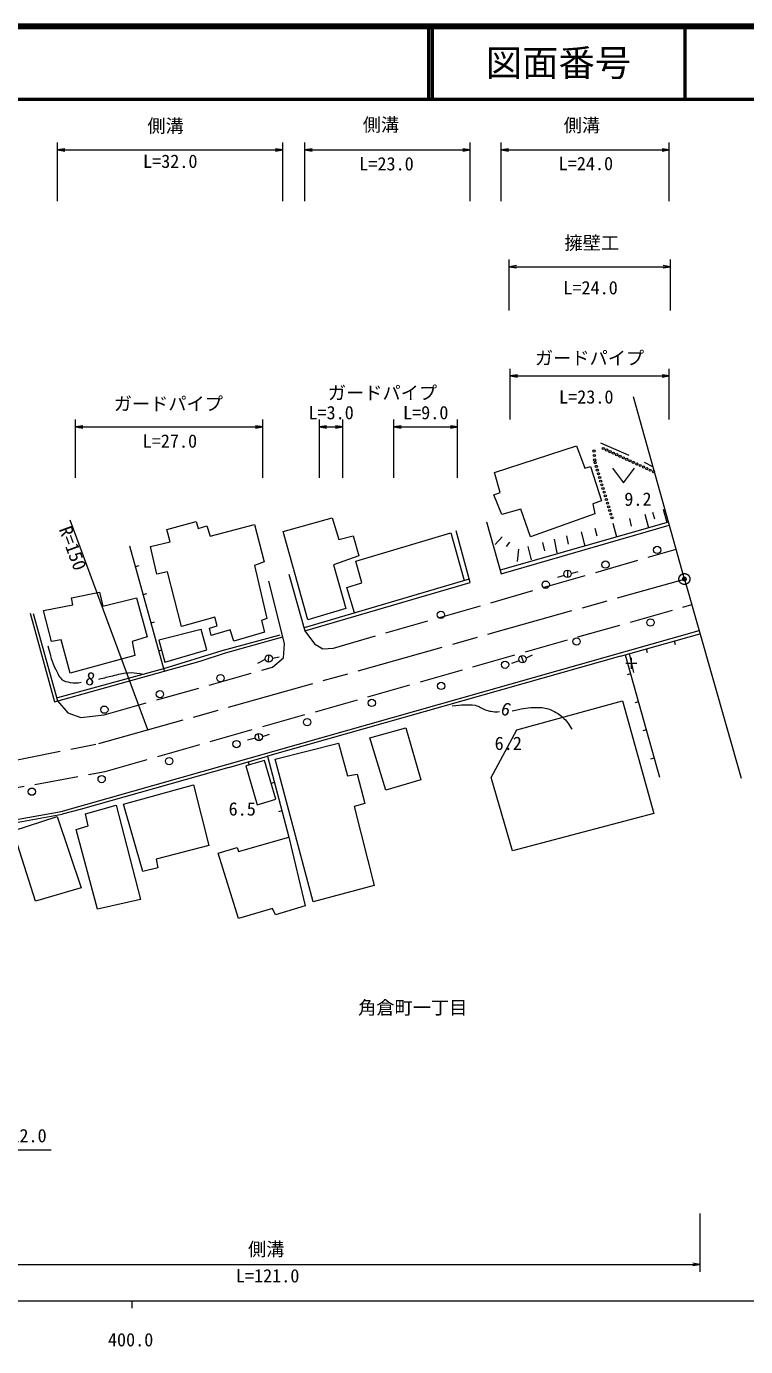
# Model space of a CAD drawing. Units: millimetres, scale not verified. Extents: x 40000 to 680000, y 20000 to 380000.
# Drawn here: x 453528 to 552326, y 198715 to 380000 of the extents above; entities that cross this region are included whole.
import ezdxf
from ezdxf.enums import TextEntityAlignment as Align

# ---------------------------------------------------------------- set-up
doc = ezdxf.new("R2010")
doc.units = ezdxf.units.MM
doc.header["$LTSCALE"] = 1000
doc.header["$PDMODE"] = 32
doc.header["$PDSIZE"] = 500
doc.linetypes.add('CHAIN', pattern=[18.5, 12, -1.5, 3.5, -1.5])
doc.linetypes.add('DASHED', pattern=[7.5, 6, -1.5])
for name, color, linetype, lineweight in [('M-BMK', 2, 'CHAIN', 13), ('M-BMK-OTRS', 5, 'Continuous', 13), ('M-STR-HTXT', 7, 'Continuous', 13), ('M-TTL', 2, 'Continuous', 140), ('M-TTL-BAND', 7, 'Continuous', 13), ('M-TTL-LINE', 7, 'Continuous', 50), ('M-WORK', 1, 'Continuous', 13)]:
    doc.layers.add(name, color=color, linetype=linetype, lineweight=lineweight)
for name, color, linetype in [('M-BMK-HTXT', 7, 'Continuous'), ('M-OTRS', 6, 'Continuous'), ('M-TTL-TXT', 7, 'Continuous')]:
    doc.layers.add(name, color=color, linetype=linetype)
doc.styles.add('ＭＳ ゴシック', font='')
doc.styles.get('ＭＳ ゴシック').set_extended_font_data('MS Gothic')

# ---------------------------------------------------------------- blocks, each defined once
blk = doc.blocks.new('plus')
at = {"color": 0, "linetype": 'Continuous', "lineweight": -2}
for p, q in [((-1.25, 0), (1.25, 0)), ((0, -1.25), (0, 1.25))]:
    blk.add_line(p, q, dxfattribs=at)
blk = doc.blocks.new('open_arrow')
at = {"color": 0, "linetype": 'Continuous', "lineweight": -2}
blk.add_lwpolyline([(7.5, 1.25), (0, 0), (7.5, -1.25)], dxfattribs=at)

msp = doc.modelspace()

# ---------------------------------------------------------------- linework, layer by layer
at = {"layer": 'M-BMK'}
for p, q in [((463492, 281512), (543919, 304115)), ((446393, 278122), (463492, 281512))]:
    msp.add_line(p, q, dxfattribs=at)
msp.add_circle((543919, 304115), 750, dxfattribs=at)
at = {"layer": 'M-BMK-OTRS'}
for q in [(536913, 329148), (551712, 276751)]:
    msp.add_line((543919, 304115), q, dxfattribs=at)
at = {"layer": 'M-OTRS'}
msp.add_point((543919, 304115), dxfattribs=at)
at = {"layer": 'M-STR-HTXT'}
for p, q in [((457806, 356019), (457806, 364044)), ((457806, 363044), (488735, 363044)), ((488735, 356000), (488735, 364044)), ((491786, 355989), (491786, 364044)), ((491786, 363044), (514479, 363044)), ((514479, 356012), (514479, 364044)), ((518764, 356000), (518764, 364044)), ((518764, 363044), (541843, 363044)), ((541843, 356012), (541843, 364044)), ((519858, 341000), (519858, 348000)), ((519858, 347000), (542000, 347000)), ((542000, 341000), (542000, 348000)), ((519978, 326000), (519978, 333000)), ((519978, 332000), (541843, 332000)), ((541843, 326009), (541843, 333000)), ((460271, 318002), (460271, 326000)), ((460271, 325000), (486003, 325000)), ((486003, 318000), (486003, 326000)), ((493770, 318001), (493770, 326000)), ((493770, 325000), (497000, 325000)), ((497000, 318000), (497000, 326000)), ((504000, 318000), (504000, 326000)), ((504000, 325000), (512766, 325000)), ((512766, 317996), (512766, 326000)), ((470192, 283395), (459559, 312208)), ((546059, 217000), (546059, 209000)), ((427307, 210000), (546059, 210000))]:
    msp.add_line(p, q, dxfattribs=at)
msp.add_lwpolyline([(400630, 273192), (427998, 225716), (456948, 225716)], dxfattribs=at)
at = {"layer": 'M-TTL'}
msp.add_line((680000, 380000), (40000, 380000), dxfattribs=at)
at = {"layer": 'M-TTL-BAND'}
for p, q in [((40000, 205000), (579000, 205000)), ((468000, 205000), (468000, 204000))]:
    msp.add_line(p, q, dxfattribs=at)
at = {"layer": 'M-TTL-LINE'}
for p, q in [((508747, 380000), (508747, 370000)), ((509247, 380000), (509247, 370000)), ((543997, 380000), (543997, 370000)), ((40000, 370000), (680000, 370000))]:
    msp.add_line(p, q, dxfattribs=at)
at = {"layer": 'M-WORK'}
for p, q in [((532382, 322822), (536289, 321127)), ((517819, 318743), (529079, 322420)), ((529079, 322420), (530228, 319318)), ((530228, 319318), (531032, 319576)), ((531032, 319576), (532526, 314865)), ((534044, 319337), (535544, 317337)), ((535544, 317337), (537044, 319337)), ((538386, 320151), (539613, 319499)), ((518594, 315986), (517819, 318743)), ((517761, 315670), (518594, 315986)), ((518824, 312969), (517761, 315670)), ((521438, 313687), (518824, 312969)), ((522759, 309896), (521438, 313687)), ((532526, 314865), (531320, 314434)), ((531320, 314434), (531636, 313055)), ((540981, 313692), (541483, 311867)), ((472834, 310931), (476845, 312003)), ((476845, 312003), (477138, 311054)), ((488789, 310657), (495549, 312534)), ((495549, 312534), (496430, 309527)), ((516739, 311983), (518764, 304842)), ((541729, 311938), (518631, 305311)), ((531636, 313055), (522759, 309896)), ((536361, 312422), (536616, 311357)), ((538480, 313004), (539001, 311155)), ((539535, 313294), (539790, 312366)), ((473268, 309245), (472834, 310931)), ((477138, 311054), (478304, 311403)), ((478304, 311403), (478764, 309990)), ((478764, 309990), (484883, 311624)), ((484883, 311624), (486203, 306466)), ((492198, 298496), (488789, 310657)), ((496430, 309527), (498422, 310063)), ((498422, 310063), (499188, 307286)), ((498781, 306559), (511841, 310446)), ((511841, 310446), (513685, 303901)), ((514479, 303639), (512564, 310725)), ((518764, 304842), (541843, 311532)), ((527718, 310046), (527951, 308880)), ((529725, 310597), (530249, 308644)), ((531600, 311113), (531901, 310029)), ((534108, 311802), (534599, 309892)), ((472496, 291457), (467743, 308641)), ((470574, 308594), (473268, 309245)), ((471468, 304764), (470574, 308594)), ((518886, 309928), (517920, 308846)), ((519875, 309176), (519423, 308583)), ((521119, 308231), (520948, 306530)), ((522415, 308588), (522862, 306744)), ((524426, 309141), (524709, 307978)), ((526014, 309577), (526394, 307697)), ((486203, 306466), (484841, 305990)), ((499188, 307286), (495702, 306061)), ((499623, 303590), (498781, 306559)), ((468520, 305832), (469002, 305965)), ((472897, 305096), (471468, 304764)), ((474828, 297602), (472897, 305096)), ((484841, 305990), (486548, 298674)), ((489583, 304769), (491786, 296994)), ((495702, 306061), (497387, 300048)), ((527399, 304613), (526474, 304335)), ((527859, 305319), (527850, 304319)), ((528353, 304861), (529326, 305152)), ((488735, 296190), (486839, 303831)), ((514355, 304098), (491667, 297412)), ((491786, 296994), (514479, 303639)), ((497536, 302958), (499623, 303590)), ((498605, 299457), (497536, 302958)), ((459738, 301552), (463549, 302318)), ((459892, 300556), (459738, 301552)), ((463549, 302318), (464028, 300384)), ((464028, 300384), (468643, 301552)), ((468643, 301552), (470118, 296170)), ((469586, 301977), (470068, 302110)), ((454046, 299425), (457396, 287260)), ((454447, 299395), (457806, 287374)), ((455870, 299790), (459892, 300556)), ((456981, 295558), (455870, 299790)), ((497387, 300048), (492198, 298496)), ((470653, 298122), (471135, 298255)), ((479425, 298879), (474828, 297602)), ((478697, 297385), (479744, 297691)), ((478927, 296338), (478697, 297385)), ((479744, 297691), (479425, 298879)), ((486548, 298674), (485846, 298419)), ((485846, 298419), (486229, 296823)), ((458283, 295749), (456981, 295558)), ((459547, 291172), (458283, 295749)), ((458318, 272206), (545934, 297040)), ((470118, 296170), (468050, 295519)), ((468050, 295519), (468414, 293604)), ((481518, 297142), (478927, 296338)), ((480429, 294288), (488386, 296457)), ((480883, 293969), (488735, 296190)), ((482029, 295598), (481518, 297142)), ((486229, 296823), (482029, 295598)), ((489002, 295205), (488735, 296190)), ((535139, 293538), (546059, 296600)), ((542525, 295609), (542660, 295128)), ((471719, 294266), (472201, 294400)), ((472387, 291841), (480429, 294288)), ((477398, 292820), (480883, 293969)), ((486798, 292705), (486837, 293704)), ((522151, 293261), (523073, 293685)), ((535803, 293724), (540485, 276904)), ((536347, 293877), (536915, 291302)), ((538673, 294529), (538808, 294048)), ((457396, 287260), (477398, 292820)), ((468414, 293604), (459547, 291172)), ((486341, 293052), (485282, 292529)), ((535139, 293538), (486644, 279782)), ((487315, 293252), (488261, 293423)), ((521223, 292895), (520170, 292494)), ((521848, 292643), (521500, 293581)), ((457847, 287847), (472387, 291841)), ((536535, 291095), (536054, 290960)), ((520919, 283389), (535426, 287411)), ((535426, 287411), (539706, 271899)), ((537608, 287241), (537126, 287107)), ((485572, 281925), (485345, 282899)), ((517357, 276868), (520919, 283389)), ((538681, 283388), (538199, 283253)), ((484984, 282254), (483889, 281989)), ((485951, 282499), (486919, 282804)), ((487696, 279370), (496390, 281592)), ((496390, 281592), (497654, 277110)), ((481353, 278250), (486644, 279782)), ((486644, 279782), (489586, 268662)), ((492905, 259779), (487696, 279370)), ((539753, 279534), (539272, 279400)), ((481353, 278250), (460903, 272473)), ((483998, 279016), (484137, 278535)), ((466854, 273190), (476467, 275871)), ((476467, 275871), (478612, 267522)), ((487603, 276155), (487120, 276027)), ((497654, 277110), (498957, 277340)), ((498957, 277340), (500010, 273280)), ((520287, 266814), (517357, 276868)), ((450868, 270866), (458318, 272206)), ((460903, 272473), (458438, 271843)), ((461661, 271866), (465839, 273056)), ((465839, 273056), (469187, 260095)), ((469516, 263941), (466854, 273190)), ((488627, 272288), (488143, 272160)), ((500010, 273280), (498554, 272897)), ((498554, 272897), (501312, 262020)), ((450883, 270475), (458438, 271843)), ((460384, 269708), (462006, 270206)), ((462006, 270206), (461661, 271866)), ((539706, 271899), (520287, 266814)), ((463276, 258792), (460384, 269708)), ((482673, 266699), (489586, 268662)), ((489586, 268662), (491837, 259259)), ((478612, 267522), (471335, 265626)), ((479887, 266469), (482501, 267245)), ((482501, 267245), (482673, 266699)), ((471335, 265626), (471565, 264438)), ((482644, 257507), (479887, 266469)), ((471565, 264438), (469516, 263941)), ((501312, 262020), (492905, 259779)), ((469187, 260095), (463276, 258792)), ((491837, 259259), (487758, 257995)), ((487355, 258857), (482644, 257507)), ((487758, 257995), (487355, 258857))]:
    msp.add_line(p, q, dxfattribs=at)
at = {"layer": 'M-WORK', "linetype": 'DASHED'}
for p, q in [((495712, 294629), (542774, 308207)), ((464364, 277697), (544919, 300601)), ((491786, 296994), (493107, 295204)), ((488849, 293290), (489002, 295205)), ((493107, 295204), (494237, 294552)), ((494237, 294552), (495712, 294629)), ((464209, 285464), (487336, 292007)), ((487336, 292007), (488849, 293290)), ((457806, 287374), (459242, 285732)), ((459242, 285732), (460991, 285119)), ((460991, 285119), (464209, 285464)), ((447329, 274566), (464364, 277697))]:
    msp.add_line(p, q, dxfattribs=at)
at = {"layer": 'M-WORK'}
for points in [[(471723, 295732), (472565, 292680), (478331, 294398), (477556, 297205)], [(505637, 283676), (507705, 276524), (502910, 275137), (500707, 282290)], [(483672, 278458), (485217, 273122), (487800, 273869), (486255, 279206)], [(454762, 259870), (451699, 269527), (457746, 271486), (461049, 261717)]]:
    msp.add_lwpolyline(points, close=True, dxfattribs=at)
for centre, radius in [((531506, 321692), 150), ((531549, 321070), 150), ((532780, 322040), 150), ((533240, 321827), 150), ((533699, 321614), 150), ((534159, 321402), 150), ((534618, 321189), 150), ((535078, 320976), 150), ((535538, 320764), 150), ((531592, 320448), 150), ((531655, 320081), 150), ((531809, 319577), 150), ((531964, 319073), 150), ((535997, 320551), 150), ((536457, 320338), 150), ((536916, 320126), 150), ((537376, 319913), 150), ((537836, 319700), 150), ((538295, 319488), 150), ((538755, 319275), 150), ((539214, 319062), 150), ((532118, 318569), 150), ((532273, 318065), 150), ((532427, 317561), 150), ((539674, 318850), 150), ((532582, 317057), 150), ((532736, 316553), 150), ((532891, 316050), 150), ((533045, 315546), 150), ((533199, 315042), 150), ((533354, 314538), 150), ((533508, 314034), 150), ((533663, 313530), 150), ((533817, 313026), 150), ((533972, 312522), 150), ((540170, 308110), 500), ((533079, 306093), 500), ((527854, 304819), 500), ((524870, 303341), 500), ((510474, 299189), 500), ((539260, 298137), 500), ((529110, 295533), 500), ((486817, 293204), 500), ((519279, 292347), 500), ((521674, 293112), 500), ((480201, 290492), 500), ((471874, 288299), 500), ((510509, 289436), 500), ((464240, 286176), 500), ((500984, 287100), 500), ((492092, 284464), 500), ((485459, 282412), 500), ((482396, 281455), 500), ((473146, 279114), 500), ((463868, 276644), 500), ((454278, 274915), 500)]:
    msp.add_circle(centre, radius, dxfattribs=at)
for points, knots in [([(456482, 294961), (456875, 293432), (456943, 292872), (457576, 291678), (457854, 291155), (457925, 290783), (458358, 290380), (458728, 290036), (459067, 290010), (459562, 289911), (460131, 289796), (460408, 289849), (461048, 289942)], [0, 0, 0, 0, 1, 1, 1, 2, 2, 2, 3, 3, 3, 4, 4, 4, 4]), ([(463471, 290349), (464391, 290596), (464639, 290661), (465395, 290833), (466208, 291019), (466655, 291226), (467490, 291255), (468138, 291279), (468507, 291249), (469147, 291146), (469316, 291119), (469376, 291112), (469577, 291069)], [0, 0, 0, 0, 1, 1, 1, 2, 2, 2, 3, 3, 3, 4, 4, 4, 4]), ([(512000, 286704), (512807, 286806), (513052, 286845), (513731, 286850), (514291, 286854), (514613, 286886), (515162, 286780), (515798, 286657), (516067, 286316), (516684, 286120), (517039, 286007), (517245, 285958), (517615, 285918), (517972, 285880), (518113, 285887), (518533, 285911)], [0, 0, 0, 0, 1, 1, 1, 2, 2, 2, 3, 3, 3, 4, 4, 4, 5, 5, 5, 5]), ([(520263, 286002), (521617, 286301), (522066, 286451), (523244, 286467), (523842, 286476), (524183, 286498), (524773, 286405), (525493, 286291), (525850, 286024), (526490, 285675), (526795, 285509), (526929, 285357), (527190, 285128), (527794, 284596), (527946, 284288), (528470, 283514)], [0, 0, 0, 0, 1, 1, 1, 2, 2, 2, 3, 3, 3, 4, 4, 4, 5, 5, 5, 5])]:
    msp.add_open_spline(points, degree=3, knots=knots, dxfattribs=at)

# ---------------------------------------------------------------- block references
at = {"layer": 'M-STR-HTXT', "xscale": 133, "yscale": 133}
for p in [(457806, 363044), (491786, 363044), (518764, 363044), (519858, 347000), (519978, 332000), (460271, 325000), (493770, 325000), (504000, 325000)]:
    msp.add_blockref('open_arrow', p, dxfattribs=at)
at = {"layer": 'M-STR-HTXT', "xscale": 133, "yscale": 133, "rotation": 180}
for p in [(488735, 363044), (514479, 363044), (541843, 363044), (542000, 347000), (541843, 332000), (486003, 325000), (497000, 325000), (512766, 325000), (546059, 210000)]:
    msp.add_blockref('open_arrow', p, dxfattribs=at)
at = {"layer": 'M-WORK', "xscale": 600, "yscale": 600}
msp.add_blockref('plus', (536642, 292539), dxfattribs=at)

# ---------------------------------------------------------------- texts
at = {"layer": 'M-BMK-HTXT', "style": 'ＭＳ ゴシック'}
msp.add_text('角倉町一丁目', height=1833, dxfattribs=at).set_placement((499099, 243793), align=Align.BOTTOM_LEFT)
at = {"layer": 'M-STR-HTXT', "style": 'ＭＳ ゴシック'}
for s, p in [('側溝', (470150, 364875)), ('側溝', (499734, 365034)), ('側溝', (527340, 364961)), ('擁壁工', (527453, 348811)), ('ガードパイプ', (523388, 332996)), ('ガードパイプ', (494942, 328213)), ('ガードパイプ', (465526, 326721)), ('ヒューム管 φ600 L=12.0', (428198, 226216)), ('側溝', (483974, 210635))]:
    msp.add_text(s, height=1833, dxfattribs=at).set_placement(p, align=Align.BOTTOM_LEFT)
for s, p in [('L=32.0', (473292, 360019)), ('L=23.0', (502997, 359672)), ('L=24.0', (530388, 359707)), ('L=24.0', (531025, 342656)), ('L=23.0', (530437, 327660)), ('L=3.0', (495385, 325500)), ('L=9.0', (508383, 325500)), ('L=27.0', (473239, 321601)), ('L=121.0', (486664, 206977))]:
    msp.add_text(s, height=1833, dxfattribs=at).set_placement(p, align=Align.BOTTOM_CENTER)
msp.add_text('R=150', height=1833, rotation=290.194, dxfattribs=at).set_placement((457459, 310769), align=Align.BOTTOM_LEFT)
at = {"layer": 'M-TTL-BAND', "style": 'ＭＳ ゴシック'}
msp.add_text('400.0', height=1833, dxfattribs=at).set_placement((467844, 198195), align=Align.BOTTOM_CENTER)
at = {"layer": 'M-TTL-TXT', "style": 'ＭＳ ゴシック'}
msp.add_text('図面番号', height=3666, dxfattribs=at).set_placement((526622, 375000), align=Align.MIDDLE_CENTER)
at = {"layer": 'M-WORK', "style": 'ＭＳ ゴシック'}
for s, p in [('9.2', (535664, 313622)), ('6.2', (517851, 280088)), ('6.5', (481307, 271082))]:
    msp.add_text(s, height=1833, dxfattribs=at).set_placement(p, align=Align.BOTTOM_LEFT)
for s, rotation, p in [('8', 348.835, (461419, 289114)), ('6', 341.565, (518361, 285081))]:
    msp.add_text(s, height=1833, rotation=rotation, dxfattribs=at).set_placement(p, align=Align.BOTTOM_LEFT)

doc.saveas('drawing.dxf')
